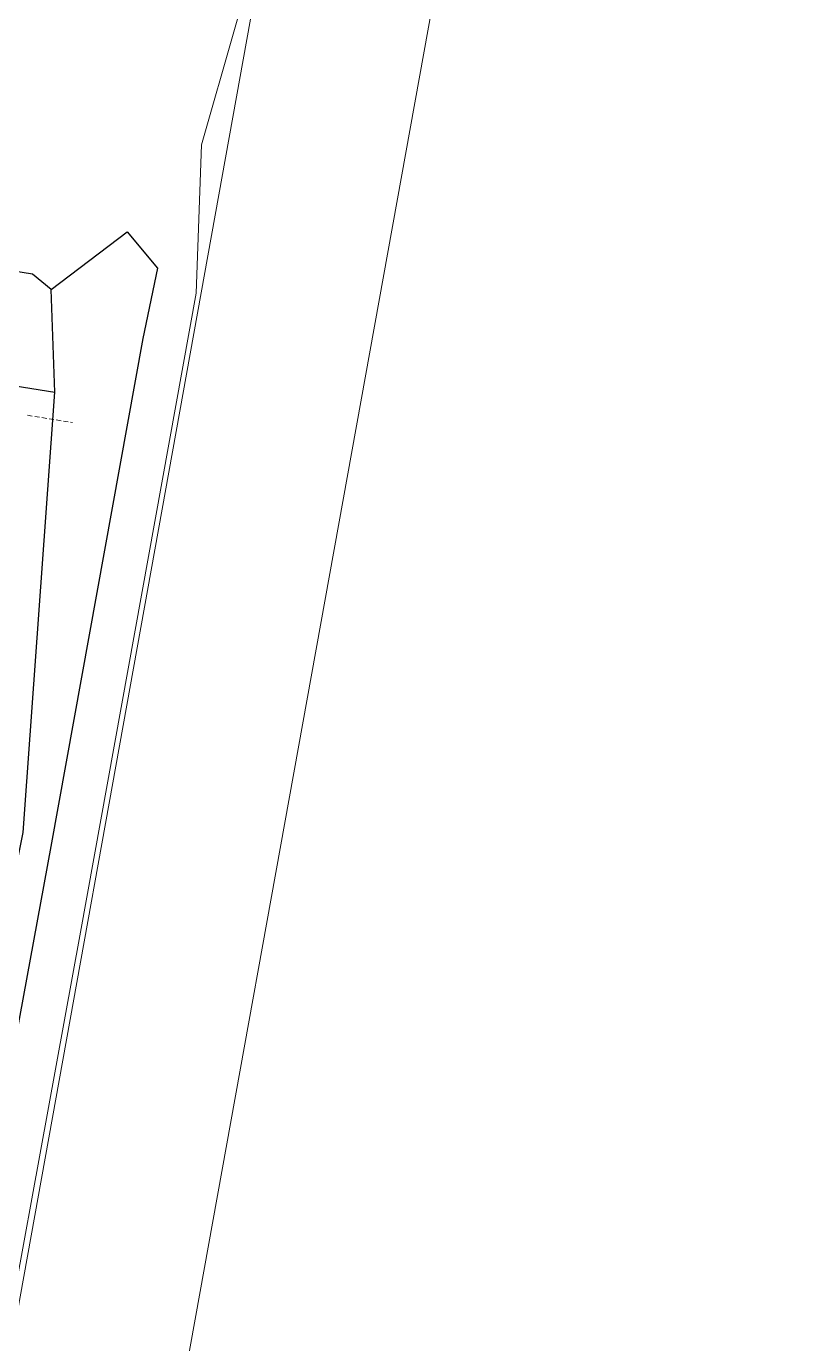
# Model space of a CAD drawing. Header units: metres. Extents: x 7511340 to 7511486, y 4692164 to 4692372.
# Drawn here: x 7511427.46 to 7511444.53, y 4692193 to 4692221.72 of the extents above; entities that cross this region are included whole.
import ezdxf

# ---------------------------------------------------------------- set-up
doc = ezdxf.new("R2010")
doc.units = ezdxf.units.M
doc.layers.add('Asfallt', color=97, linetype='Continuous', lineweight=0)
doc.layers.add('ParcRePo', color=7, linetype='Continuous', lineweight=0)
doc.layers.add('e2', color=1, linetype='Continuous')
doc.layers.add('PDF_Drawing & Figure', color=5, linetype='Continuous')

msp = doc.modelspace()

# ---------------------------------------------------------------- linework, layer by layer
at = {"layer": 'Asfallt'}
for points in [[(7511404.403, 4692273.175, 619.961), (7511401.488, 4692249.649, 619.892), (7511397.329, 4692206.248, 619.854), (7511395.371, 4692183.618, 619.839), (7511395.627, 4692182.623, 619.894), (7511395.907, 4692181.586, 619.902), (7511396.191, 4692181.272, 619.919), (7511396.715, 4692180.907, 619.923), (7511397.256, 4692180.8, 619.878), (7511414.766, 4692176.268, 619.774), (7511418.852, 4692175.217, 619.731), (7511420.837, 4692174.645, 619.657), (7511421.531, 4692174.761, 619.63), (7511421.996, 4692174.813, 619.607), (7511422.248, 4692175.07, 619.631), (7511422.506, 4692175.39, 619.618), (7511422.614, 4692175.596, 619.693), (7511422.821, 4692175.949, 619.549), (7511423.13, 4692176.487, 619.53), (7511424.316, 4692177.369, 619.53), (7511433.508, 4692228.296, 619.412), (7511440.37, 4692264.898, 619.373)], [(7511444.526, 4692263.985, 619.503), (7511437.205, 4692227.102, 619.547), (7511427.724, 4692174.571, 619.569), (7511427.753, 4692174.295, 619.559), (7511427.81, 4692173.727, 619.65), (7511428.072, 4692173.277, 619.63), (7511428.331, 4692172.868, 619.65), (7511428.578, 4692172.604, 619.645), (7511434.832, 4692170.926, 619.562), (7511430.122, 4692165.66, 619.74), (7511412.953, 4692170.13, 619.827), (7511400.896, 4692173.11, 619.883), (7511400.527, 4692173.202, 619.907), (7511400.117, 4692173.198, 619.93), (7511399.753, 4692173.125, 619.942), (7511399.307, 4692172.882, 619.905), (7511399.008, 4692172.56, 619.847), (7511398.71, 4692172.205, 619.827), (7511398.55, 4692171.922, 619.787), (7511394.544, 4692173.933, 619.869)]]:
    msp.add_polyline3d(points, dxfattribs=at)
at = {"layer": 'e2'}
for points in [[(7511428.007, 4692215.982, 619.365), (7511427.594, 4692216.318, 619.386), (7511399.418, 4692220.829, 619.577)], [(7511396.507, 4692194.049, 619.699), (7511396.41, 4692194.988, 619.636), (7511398.571, 4692214.809, 619.656), (7511398.949, 4692218.082, 619.544), (7511399.183, 4692218.359, 619.675), (7511428.084, 4692213.744, 613.896)], [(7511400.144, 4692185.014, 619.707), (7511406.645, 4692183.268, 619.712), (7511410.931, 4692182.793, 619.834), (7511419.224, 4692181.066, 619.742), (7511423.016, 4692181.413, 619.405), (7511423.694, 4692183.258, 619.225), (7511424.836, 4692188.462, 619.161), (7511425.244, 4692193.12, 619.294), (7511426.125, 4692197.892, 619.277), (7511427.391, 4692204.14, 619.204), (7511428.084, 4692213.744, 613.896), (7511428.007, 4692215.982, 619.365), (7511429.663, 4692217.241, 619.316), (7511430.32, 4692216.45, 619.345), (7511430.001, 4692214.913, 619.363), (7511428, 4692203.837, 619.283), (7511426.864, 4692197.695, 619.391), (7511425.955, 4692192.757, 619.316), (7511425.152, 4692188.306, 619.298), (7511423.429, 4692179.932, 619.502), (7511421.276, 4692179.272, 619.683), (7511406.296, 4692181.95, 619.832), (7511398.809, 4692184.212, 619.878)]]:
    msp.add_polyline3d(points, dxfattribs=at)
at = {"layer": 'ParcRePo', "flags": 128}
msp.add_lwpolyline([(7511438.476, 4692258.633), (7511437.466, 4692250.214), (7511433.445, 4692226.686), (7511431.285, 4692219.136), (7511431.165, 4692215.906), (7511428.644, 4692201.967), (7511424.053, 4692176.878), (7511392.374, 4692184.299), (7511391.774, 4692184.439), (7511391.754, 4692184.439), (7511391.594, 4692184.479), (7511374.173, 4692189.119), (7511355.624, 4692194.06), (7511353.224, 4692194.68), (7511356.019, 4692233.288), (7511356.846, 4692244.708), (7511357.263, 4692252.689), (7511359.038, 4692286.715)], dxfattribs=at)
at = {"layer": 'PDF_Drawing & Figure', "lineweight": 18}
for points in [[(7511427.593, 4692213.223), (7511427.489, 4692213.24)], [(7511427.75, 4692213.198), (7511427.646, 4692213.215)], [(7511427.907, 4692213.172), (7511427.802, 4692213.189)], [(7511428.063, 4692213.146), (7511427.959, 4692213.163)], [(7511428.22, 4692213.121), (7511428.116, 4692213.138)], [(7511428.377, 4692213.095), (7511428.272, 4692213.112)], [(7511428.466, 4692213.081), (7511428.429, 4692213.087)]]:
    msp.add_lwpolyline(points, dxfattribs=at)

doc.saveas('drawing.dxf')
